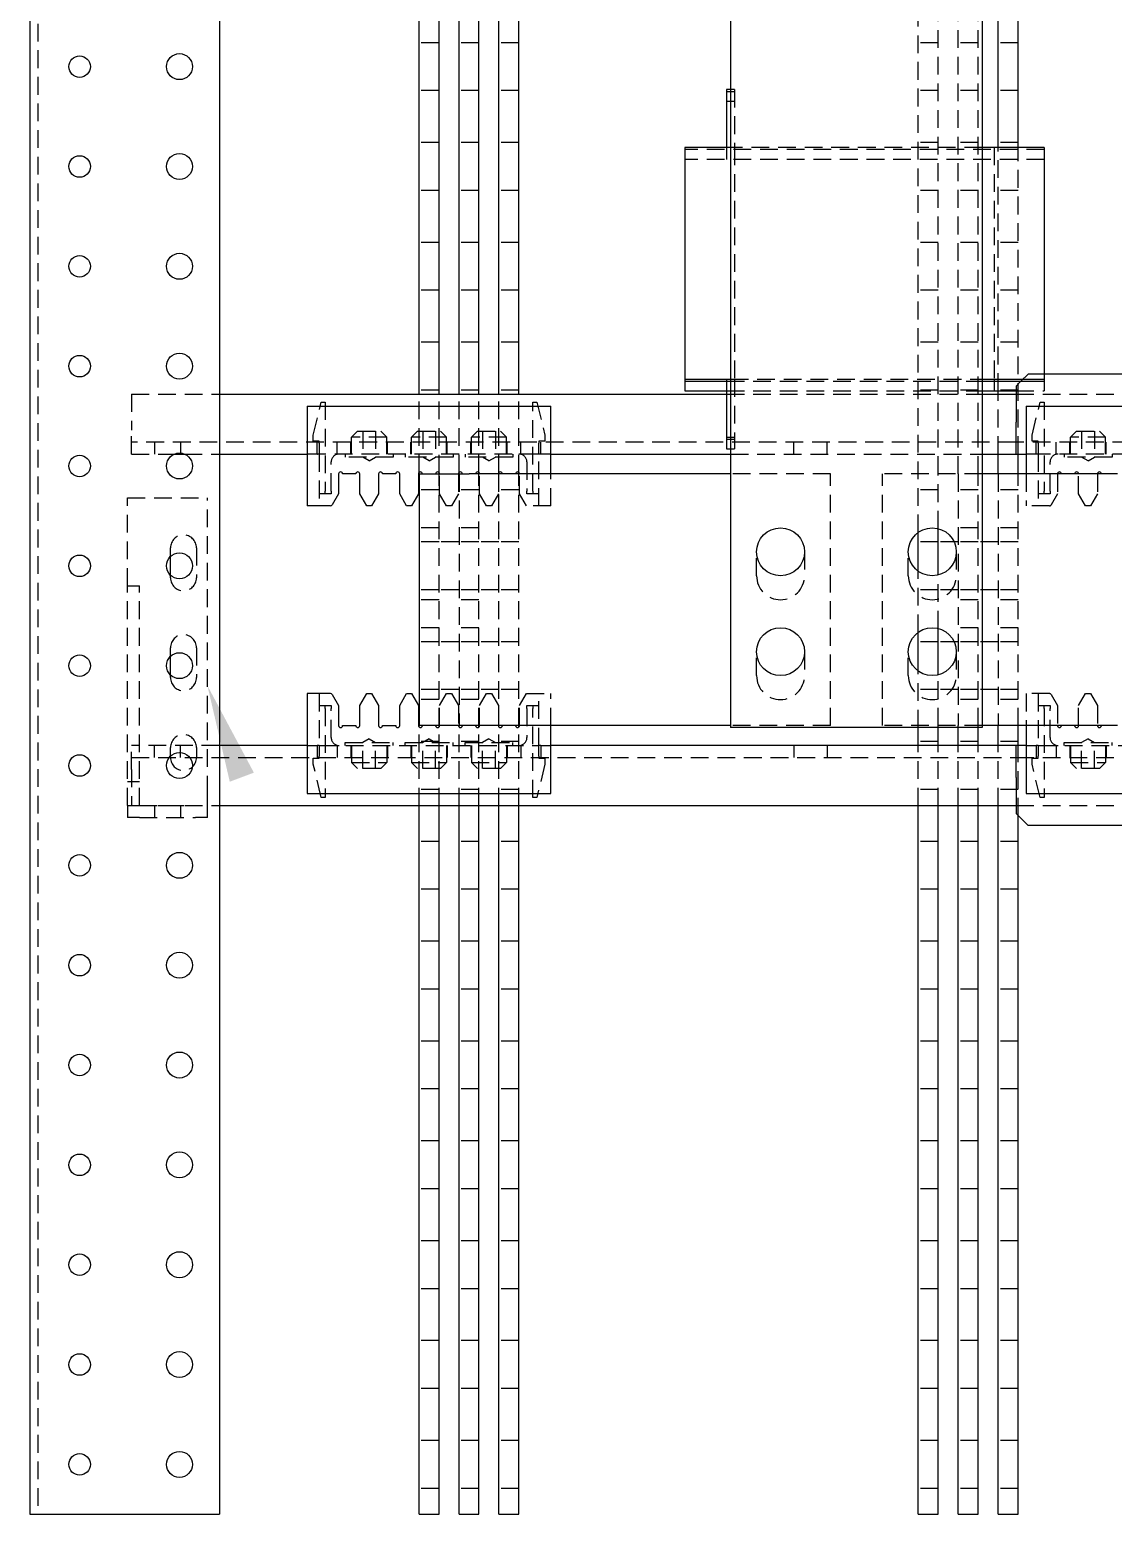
# Model space of a CAD drawing. Header units: millimetres. Extents: x -116965 to 323937, y 291661 to 566926.
# Drawn here: x -12152.3 to -11958.5, y 325881.8 to 326147.3 of the extents above; entities that cross this region are included whole.
import ezdxf

# ---------------------------------------------------------------- set-up
doc = ezdxf.new("R2010")
doc.units = ezdxf.units.MM
doc.linetypes.add('HIDDEN2', pattern=[4.7625, 3.175, -1.5875])
doc.layers.add('ALPHA', color=255, linetype='Continuous')
doc.layers.add('AM_5', color=3, linetype='Continuous', lineweight=25)
doc.layers.add('Pointille_Court', color=40, linetype='HIDDEN2', lineweight=25)

msp = doc.modelspace()

# ---------------------------------------------------------------- linework, layer by layer
at = {"layer": 'ALPHA'}
for p, q in [((-12152.301211, 326596.090376), (-12152.301211, 325881.804662)), ((-12118.372639, 326596.090376), (-12118.372639, 325881.804662)), ((-12082.658354, 326082.161805), (-12082.658354, 326151.090376)), ((-12079.086925, 326082.161805), (-12079.086925, 326151.090376)), ((-12075.515496, 326082.161805), (-12075.515496, 326151.090376)), ((-12071.944068, 326082.161805), (-12071.944068, 326151.090376)), ((-12068.372639, 326082.161805), (-12068.372639, 326151.090376)), ((-12064.801211, 326082.161805), (-12064.801211, 326151.090376)), ((-12026.944068, 326149.661805), (-12026.944068, 326022.518947)), ((-11981.944068, 326149.661805), (-11981.944068, 326022.518947)), ((-11979.086925, 326126.260885), (-11979.086925, 326149.661805)), ((-11975.515496, 326126.260885), (-11975.515496, 326149.661805)), ((-12026.944068, 326136.618028), (-12027.658354, 326136.618028)), ((-12027.658354, 326136.618028), (-12027.658354, 326126.260885)), ((-12026.944068, 326126.260885), (-12035.158354, 326126.260885)), ((-12035.158354, 326126.260885), (-12035.158354, 326084.832313)), ((-11970.872639, 326126.260885), (-11981.944068, 326126.260885)), ((-11970.872639, 326126.260885), (-11970.872639, 326084.832313)), ((-12035.158354, 326084.832313), (-12035.158354, 326084.456409)), ((-12035.158354, 326084.832313), (-12026.944068, 326084.832313)), ((-12035.158354, 326084.456409), (-12035.158354, 326082.717716)), ((-12035.158354, 326084.456409), (-12027.658354, 326084.456409)), ((-12027.658354, 326084.832313), (-12027.658354, 326074.47517)), ((-11981.944068, 326084.832313), (-11970.872639, 326084.832313)), ((-11981.944068, 326084.456409), (-11970.872639, 326084.456409)), ((-11975.872639, 326083.590376), (-11975.006607, 326084.456409)), ((-11975.872639, 326083.590376), (-11975.872639, 326077.161805)), ((-11953.207706, 326085.733233), (-11970.872639, 326085.733233)), ((-11970.872639, 326084.832313), (-11970.872639, 326084.456409)), ((-12118.372639, 326082.161805), (-12027.658354, 326082.161805)), ((-12035.158354, 326082.717716), (-12027.658354, 326082.717716)), ((-11981.944068, 326082.717716), (-11975.872639, 326082.717716)), ((-11981.944068, 326082.161805), (-11975.872639, 326082.161805)), ((-11979.086925, 326082.161805), (-11979.086925, 326082.717716)), ((-12102.658354, 326080.018947), (-12059.086925, 326080.018947)), ((-12102.658354, 326080.018947), (-12102.658354, 326062.161805)), ((-12059.086925, 326067.87609), (-12059.086925, 326080.018947)), ((-11974.086925, 326080.018947), (-11954.722935, 326080.018947)), ((-11974.086925, 326080.018947), (-11974.086925, 326067.87609)), ((-11975.872639, 326071.447519), (-11975.872639, 326077.161805)), ((-12027.658354, 326074.47517), (-12027.658354, 326074.099266)), ((-12027.658354, 326074.47517), (-12026.944068, 326074.47517)), ((-12027.658354, 326074.099266), (-12027.658354, 326072.360573)), ((-12027.658354, 326074.099266), (-12026.944068, 326074.099266)), ((-12126.408354, 326071.447519), (-12124.622639, 326071.447519)), ((-12118.372639, 326071.447519), (-12102.658354, 326071.447519)), ((-12059.086925, 326071.447519), (-12026.944068, 326071.447519)), ((-12027.658354, 326072.360573), (-12026.944068, 326072.360573)), ((-11981.944068, 326071.447519), (-11975.872639, 326071.447519)), ((-11979.086925, 326067.87609), (-11979.086925, 326071.447519)), ((-11975.872639, 326071.447519), (-11974.086925, 326071.447519)), ((-11975.515496, 326067.87609), (-11975.515496, 326071.447519)), ((-12097.051211, 326067.87609), (-12097.051211, 326064.304662)), ((-12093.979782, 326067.87609), (-12096.336925, 326067.87609)), ((-12093.265496, 326064.304662), (-12093.265496, 326067.87609)), ((-12089.908354, 326067.87609), (-12089.908354, 326064.304662)), ((-12086.836925, 326067.87609), (-12089.194068, 326067.87609)), ((-12086.122639, 326064.304662), (-12086.122639, 326067.87609)), ((-12082.765496, 326067.87609), (-12082.765496, 326064.304662)), ((-12082.658354, 326067.87609), (-12082.658354, 326068.131141)), ((-12082.658354, 326067.87609), (-12082.658354, 326022.87609)), ((-12082.658354, 326067.87609), (-12073.729782, 326067.87609)), ((-12079.086925, 326067.87609), (-12079.086925, 326068.131141)), ((-12075.515496, 326067.87609), (-12075.515496, 326068.131141)), ((-12026.944068, 326067.87609), (-12073.729782, 326067.87609)), ((-12071.944068, 326067.87609), (-12071.944068, 326068.131141)), ((-12068.372639, 326067.87609), (-12068.372639, 326068.131141)), ((-12064.801211, 326067.87609), (-12064.801211, 326068.131141)), ((-11957.734498, 326067.87609), (-11981.944068, 326067.87609)), ((-12098.494586, 326062.161805), (-12102.658354, 326062.161805)), ((-12097.051211, 326064.304662), (-12098.185292, 326062.340376)), ((-12092.028317, 326062.161805), (-12093.265496, 326064.304662)), ((-12091.145533, 326062.161805), (-12092.028317, 326062.161805)), ((-12089.908354, 326064.304662), (-12091.145533, 326062.161805)), ((-12084.88546, 326062.161805), (-12086.122639, 326064.304662)), ((-12084.002676, 326062.161805), (-12084.88546, 326062.161805)), ((-12082.765496, 326064.304662), (-12084.002676, 326062.161805)), ((-11993.372639, 326050.466521), (-11993.372639, 326057.428517)), ((-11989.801211, 326049.797894), (-11989.801211, 326058.097144)), ((-12127.122639, 326049.77237), (-12127.122639, 326053.122667)), ((-11993.372639, 326032.609378), (-11993.372639, 326039.571374)), ((-11989.801211, 326031.940751), (-11989.801211, 326040.240001)), ((-12127.122639, 326031.915227), (-12127.122639, 326035.265524)), ((-12102.658354, 326028.590376), (-12102.658354, 326010.733233)), ((-12098.494586, 326028.590376), (-12102.658354, 326028.590376)), ((-12098.185292, 326028.411805), (-12097.051211, 326026.447519)), ((-12093.265496, 326026.447519), (-12092.028317, 326028.590376)), ((-12092.028317, 326028.590376), (-12091.145533, 326028.590376)), ((-12091.145533, 326028.590376), (-12089.908354, 326026.447519)), ((-12086.122639, 326026.447519), (-12084.88546, 326028.590376)), ((-12084.88546, 326028.590376), (-12084.002676, 326028.590376)), ((-12084.002676, 326028.590376), (-12082.765496, 326026.447519)), ((-12097.051211, 326026.447519), (-12097.051211, 326022.87609)), ((-12093.265496, 326022.87609), (-12093.265496, 326026.447519)), ((-12089.908354, 326026.447519), (-12089.908354, 326022.87609)), ((-12086.122639, 326022.87609), (-12086.122639, 326026.447519)), ((-12082.765496, 326026.447519), (-12082.765496, 326022.87609)), ((-12096.336925, 326022.87609), (-12093.979782, 326022.87609)), ((-12089.194068, 326022.87609), (-12086.836925, 326022.87609)), ((-12082.658354, 326022.621039), (-12082.658354, 326022.87609)), ((-12073.729782, 326022.87609), (-12082.658354, 326022.87609)), ((-12079.086925, 326022.621039), (-12079.086925, 326022.87609)), ((-12075.515496, 326022.621039), (-12075.515496, 326022.87609)), ((-12026.944068, 326022.87609), (-12073.729782, 326022.87609)), ((-12071.944068, 326022.621039), (-12071.944068, 326022.87609)), ((-12068.372639, 326022.621039), (-12068.372639, 326022.87609)), ((-12064.801211, 326022.621039), (-12064.801211, 326022.87609)), ((-12059.086925, 326010.733233), (-12059.086925, 326022.87609)), ((-11981.944068, 326022.518947), (-12026.944068, 326022.518947)), ((-11993.372639, 326019.304662), (-11993.372639, 326022.518947)), ((-11989.801211, 326019.304662), (-11989.801211, 326022.518947)), ((-11986.229782, 326019.304662), (-11986.229782, 326022.518947)), ((-11982.658354, 326019.304662), (-11982.658354, 326022.518947)), ((-11957.734498, 326022.87609), (-11981.944068, 326022.87609)), ((-11979.086925, 326019.304662), (-11979.086925, 326022.87609)), ((-11975.515496, 326019.304662), (-11975.515496, 326022.87609)), ((-11974.086925, 326022.87609), (-11974.086925, 326010.733233)), ((-12102.658354, 326019.304662), (-12118.372639, 326019.304662)), ((-11975.872639, 326019.304662), (-12059.086925, 326019.304662)), ((-11974.086925, 326019.304662), (-11975.872639, 326019.304662)), ((-11975.872639, 326013.590376), (-11975.872639, 326019.304662)), ((-11975.872639, 326013.590376), (-11975.872639, 326007.161805)), ((-12102.658354, 326010.733233), (-12059.086925, 326010.733233)), ((-11974.086925, 326010.733233), (-11954.722935, 326010.733233)), ((-12118.372639, 326008.590376), (-11975.872639, 326008.590376)), ((-12082.658354, 325881.804662), (-12082.658354, 326008.590376)), ((-12079.086925, 325881.804662), (-12079.086925, 326008.590376)), ((-12075.515496, 325881.804662), (-12075.515496, 326008.590376)), ((-12071.944068, 325881.804662), (-12071.944068, 326008.590376)), ((-12068.372639, 325881.804662), (-12068.372639, 326008.590376)), ((-12064.801211, 325881.804662), (-12064.801211, 326008.590376)), ((-11993.372639, 325881.804662), (-11993.372639, 326008.590376)), ((-11989.801211, 325881.804662), (-11989.801211, 326008.590376)), ((-11986.229782, 325881.804662), (-11986.229782, 326008.590376)), ((-11982.658354, 325881.804662), (-11982.658354, 326008.590376)), ((-11979.086925, 325881.804662), (-11979.086925, 326008.590376)), ((-11973.729782, 326005.018947), (-11975.872639, 326007.161805)), ((-11975.515496, 325881.804662), (-11975.515496, 326006.804662)), ((-11953.207706, 326005.018947), (-11973.729782, 326005.018947)), ((-12152.301211, 325881.804662), (-12118.372639, 325881.804662)), ((-12082.658354, 325881.804662), (-12079.086925, 325881.804662)), ((-12075.515496, 325881.804662), (-12071.944068, 325881.804662)), ((-12068.372639, 325881.804662), (-12064.801211, 325881.804662)), ((-11993.372639, 325881.804662), (-11989.801211, 325881.804662)), ((-11986.229782, 325881.804662), (-11982.658354, 325881.804662)), ((-11979.086925, 325881.804662), (-11975.515496, 325881.804662))]:
    msp.add_line(p, q, dxfattribs=at)
for centre, radius in [((-12143.372639, 326140.733233), 1.928571), ((-12125.515496, 326140.733233), 2.321429), ((-12143.372639, 326122.87609), 1.928571), ((-12125.515496, 326122.87609), 2.321429), ((-12125.515496, 326105.018947), 2.321429), ((-12143.372639, 326105.018947), 1.928571), ((-12143.372639, 326087.161805), 1.928571), ((-12125.515496, 326087.161805), 2.321429), ((-12143.372639, 326069.304662), 1.928571), ((-12125.515496, 326069.304662), 2.321429), ((-12018.015496, 326053.947519), 4.285714), ((-11990.872639, 326053.947519), 4.285714), ((-12143.372639, 326051.447519), 1.928571), ((-12125.515496, 326051.447519), 2.321429), ((-12018.015496, 326036.090376), 4.285714), ((-11990.872639, 326036.090376), 4.285714), ((-12143.372639, 326033.590376), 1.928571), ((-12125.515496, 326033.590376), 2.321429), ((-12143.372639, 326015.733233), 1.928571), ((-12125.515496, 326015.733233), 2.321429), ((-12143.372639, 325997.87609), 1.928571), ((-12125.515496, 325997.87609), 2.321429), ((-12125.515496, 325980.018947), 2.321429), ((-12143.372639, 325980.018947), 1.928571), ((-12143.372639, 325962.161805), 1.928571), ((-12125.515496, 325962.161805), 2.321429), ((-12143.372639, 325944.304662), 1.928571), ((-12125.515496, 325944.304662), 2.321429), ((-12143.372639, 325926.447519), 1.928571), ((-12125.515496, 325926.447519), 2.321429), ((-12125.515496, 325908.590376), 2.321429), ((-12143.372639, 325908.590376), 1.928571), ((-12143.372639, 325890.733233), 1.928571), ((-12125.515496, 325890.733233), 2.321429)]:
    msp.add_circle(centre, radius, dxfattribs=at)
for centre, start, end in [((-12096.694068, 326067.87609), 0, 180), ((-12093.622639, 326067.87609), 0, 180), ((-12089.551211, 326067.87609), 0, 180), ((-12086.479782, 326067.87609), 0, 180), ((-12082.408354, 326067.87609), 0, 180), ((-12079.336925, 326067.87609), 0, 180), ((-12075.265496, 326067.87609), 0, 180), ((-12072.194068, 326067.87609), 0, 180), ((-12068.122639, 326067.87609), 0, 180), ((-12065.051211, 326067.87609), 0, 180), ((-11968.122639, 326067.87609), 0, 180), ((-11965.051211, 326067.87609), 0, 180), ((-11960.979782, 326067.87609), 0, 180), ((-12098.494586, 326062.518947), 270, 330), ((-12098.494586, 326028.233233), 30, 90), ((-12096.694068, 326022.87609), 180, 0), ((-12093.622639, 326022.87609), 180, 0), ((-12089.551211, 326022.87609), 180, 0), ((-12086.479782, 326022.87609), 180, 0), ((-12082.408354, 326022.87609), 180, 0), ((-12079.336925, 326022.87609), 180, 0), ((-12075.265496, 326022.87609), 180, 0), ((-12072.194068, 326022.87609), 180, 0), ((-12068.122639, 326022.87609), 180, 0), ((-12065.051211, 326022.87609), 180, 0), ((-11968.122639, 326022.87609), 180, 0), ((-11965.051211, 326022.87609), 180, 0), ((-11960.979782, 326022.87609), 180, 0)]:
    msp.add_arc(centre, 0.357143, start, end, dxfattribs=at)
at = {"layer": 'AM_5'}
msp.add_trace([(-12112.204193, 326014.456111), (-12116.517666, 326012.835582), (-12120.515496, 326030.027889)], dxfattribs=at)
at = {"layer": 'Pointille_Court'}
for p, q in [((-12150.872639, 326596.090376), (-12150.872639, 325881.804662)), ((-11986.229782, 326067.87609), (-11986.229782, 326301.268947)), ((-11982.658354, 326067.87609), (-11982.658354, 326301.268947)), ((-11993.372639, 326057.428517), (-11993.372639, 326233.680807)), ((-11989.801211, 326067.87609), (-11989.801211, 326233.012179)), ((-12079.086925, 326145.018947), (-12082.658354, 326145.018947)), ((-12071.944068, 326145.018947), (-12075.515496, 326145.018947)), ((-12064.801211, 326145.018947), (-12068.372639, 326145.018947)), ((-11989.801211, 326145.018947), (-11993.372639, 326145.018947)), ((-11982.658354, 326145.018947), (-11986.229782, 326145.018947)), ((-11975.515496, 326145.018947), (-11979.086925, 326145.018947)), ((-12079.086925, 326136.447519), (-12082.658354, 326136.447519)), ((-12071.944068, 326136.447519), (-12075.515496, 326136.447519)), ((-12064.801211, 326136.447519), (-12068.372639, 326136.447519)), ((-12026.229782, 326136.618028), (-12026.944068, 326136.618028)), ((-12026.229782, 326136.618028), (-12026.229782, 326126.260885)), ((-11989.801211, 326136.447519), (-11993.372639, 326136.447519)), ((-11982.658354, 326136.447519), (-11986.229782, 326136.447519)), ((-11975.515496, 326136.447519), (-11979.086925, 326136.447519)), ((-12026.229782, 326136.242123), (-12027.658354, 326136.242123)), ((-12026.229782, 326134.503431), (-12027.658354, 326134.503431)), ((-12079.086925, 326127.161805), (-12082.658354, 326127.161805)), ((-12071.944068, 326127.161805), (-12075.515496, 326127.161805)), ((-12064.801211, 326127.161805), (-12068.372639, 326127.161805)), ((-11970.872639, 326125.88498), (-12035.158354, 326125.88498)), ((-12027.658354, 326126.260885), (-12027.658354, 326125.88498)), ((-12027.658354, 326125.88498), (-12027.658354, 326124.146288)), ((-11981.944068, 326126.260885), (-12026.944068, 326126.260885)), ((-12026.229782, 326126.260885), (-12026.229782, 326084.832313)), ((-11989.801211, 326127.161805), (-11993.372639, 326127.161805)), ((-11982.658354, 326127.161805), (-11986.229782, 326127.161805)), ((-11979.801211, 326126.260885), (-11979.801211, 326084.832313)), ((-11975.515496, 326127.161805), (-11979.086925, 326127.161805)), ((-11979.086925, 326082.717716), (-11979.086925, 326126.260885)), ((-11975.515496, 326071.447519), (-11975.515496, 326126.260885)), ((-11970.872639, 326124.146288), (-12035.158354, 326124.146288)), ((-12079.086925, 326118.590376), (-12082.658354, 326118.590376)), ((-12071.944068, 326118.590376), (-12075.515496, 326118.590376)), ((-12064.801211, 326118.590376), (-12068.372639, 326118.590376)), ((-11989.801211, 326118.590376), (-11993.372639, 326118.590376)), ((-11982.658354, 326118.590376), (-11986.229782, 326118.590376)), ((-11975.515496, 326118.590376), (-11979.086925, 326118.590376)), ((-12079.086925, 326109.304662), (-12082.658354, 326109.304662)), ((-12071.944068, 326109.304662), (-12075.515496, 326109.304662)), ((-12064.801211, 326109.304662), (-12068.372639, 326109.304662)), ((-11989.801211, 326109.304662), (-11993.372639, 326109.304662)), ((-11982.658354, 326109.304662), (-11986.229782, 326109.304662)), ((-11975.515496, 326109.304662), (-11979.086925, 326109.304662)), ((-12079.086925, 326100.733233), (-12082.658354, 326100.733233)), ((-12071.944068, 326100.733233), (-12075.515496, 326100.733233)), ((-12064.801211, 326100.733233), (-12068.372639, 326100.733233)), ((-11989.801211, 326100.733233), (-11993.372639, 326100.733233)), ((-11982.658354, 326100.733233), (-11986.229782, 326100.733233)), ((-11975.515496, 326100.733233), (-11979.086925, 326100.733233)), ((-12079.086925, 326091.447519), (-12082.658354, 326091.447519)), ((-12071.944068, 326091.447519), (-12075.515496, 326091.447519)), ((-12064.801211, 326091.447519), (-12068.372639, 326091.447519)), ((-11989.801211, 326091.447519), (-11993.372639, 326091.447519)), ((-11982.658354, 326091.447519), (-11986.229782, 326091.447519)), ((-11975.515496, 326091.447519), (-11979.086925, 326091.447519)), ((-12027.658354, 326084.456409), (-11981.944068, 326084.456409)), ((-12026.944068, 326084.832313), (-11981.944068, 326084.832313)), ((-12026.229782, 326084.832313), (-12026.229782, 326074.47517)), ((-11979.801211, 326084.832313), (-11979.801211, 326084.456409)), ((-11979.801211, 326084.456409), (-11979.801211, 326082.717716)), ((-11975.006607, 326084.456409), (-11973.729782, 326085.733233)), ((-11970.872639, 326085.733233), (-11973.729782, 326085.733233)), ((-11970.872639, 326084.456409), (-11970.872639, 326082.717716)), ((-12134.086925, 326082.161805), (-12118.372639, 326082.161805)), ((-12134.086925, 326082.161805), (-12134.086925, 326075.733233)), ((-12101.586925, 326074.804662), (-12100.158354, 326080.733233)), ((-12100.158354, 326080.733233), (-12099.444068, 326080.733233)), ((-12099.444068, 326080.733233), (-12099.444068, 326064.817106)), ((-12079.086925, 326082.87609), (-12082.658354, 326082.87609)), ((-12082.658354, 326068.131141), (-12082.658354, 326082.161805)), ((-12079.086925, 326068.131141), (-12079.086925, 326082.161805)), ((-12071.944068, 326082.87609), (-12075.515496, 326082.87609)), ((-12075.515496, 326068.131141), (-12075.515496, 326082.161805)), ((-12071.944068, 326068.131141), (-12071.944068, 326082.161805)), ((-12064.801211, 326082.87609), (-12068.372639, 326082.87609)), ((-12068.372639, 326068.131141), (-12068.372639, 326082.161805)), ((-12064.801211, 326068.131141), (-12064.801211, 326082.161805)), ((-12062.301211, 326080.733233), (-12061.586925, 326080.733233)), ((-12062.301211, 326064.82155), (-12062.301211, 326080.733233)), ((-12061.586925, 326080.733233), (-12060.158354, 326074.804662)), ((-12027.658354, 326082.717716), (-11981.944068, 326082.717716)), ((-12027.658354, 326082.161805), (-11981.944068, 326082.161805)), ((-11989.801211, 326082.87609), (-11993.372639, 326082.87609)), ((-11982.658354, 326082.87609), (-11986.229782, 326082.87609)), ((-11975.515496, 326082.87609), (-11979.086925, 326082.87609)), ((-11979.086925, 326071.447519), (-11979.086925, 326082.161805)), ((-11975.872639, 326082.717716), (-11970.872639, 326082.717716)), ((-11975.872639, 326082.161805), (-11808.015496, 326082.161805)), ((-11973.015496, 326074.804662), (-11971.586925, 326080.733233)), ((-11971.586925, 326080.733233), (-11970.872639, 326080.733233)), ((-11970.872639, 326080.733233), (-11970.872639, 326064.817106)), ((-12134.086925, 326071.447519), (-12134.086925, 326075.733233)), ((-12093.658354, 326075.554662), (-12094.729782, 326074.483233)), ((-12093.658354, 326075.554662), (-12089.515496, 326075.554662)), ((-12092.729782, 326075.554662), (-12092.729782, 326071.447519)), ((-12090.444068, 326075.554662), (-12090.444068, 326071.447519)), ((-12089.515496, 326075.554662), (-12088.444068, 326074.483233)), ((-12082.944068, 326075.554662), (-12084.015496, 326074.483233)), ((-12082.944068, 326075.554662), (-12078.801211, 326075.554662)), ((-12082.015496, 326075.554662), (-12082.015496, 326071.447519)), ((-12079.729782, 326075.554662), (-12079.729782, 326071.447519)), ((-12078.801211, 326075.554662), (-12077.729782, 326074.483233)), ((-12072.229782, 326075.554662), (-12073.301211, 326074.483233)), ((-12072.229782, 326075.554662), (-12068.086925, 326075.554662)), ((-12071.301211, 326075.554662), (-12071.301211, 326071.447519)), ((-12069.015496, 326075.554662), (-12069.015496, 326071.447519)), ((-12068.086925, 326075.554662), (-12067.015496, 326074.483233)), ((-11965.086925, 326075.554662), (-11966.158354, 326074.483233)), ((-11965.086925, 326075.554662), (-11960.944068, 326075.554662)), ((-11964.158354, 326075.554662), (-11964.158354, 326071.447519)), ((-11961.872639, 326075.554662), (-11961.872639, 326071.447519)), ((-11960.944068, 326075.554662), (-11959.872639, 326074.483233)), ((-11975.872639, 326073.590376), (-12134.086925, 326073.590376)), ((-12129.979782, 326073.590376), (-12129.979782, 326071.447519)), ((-12125.336925, 326073.590376), (-12125.336925, 326071.447519)), ((-12101.586925, 326073.733233), (-12101.586925, 326074.804662)), ((-12100.515496, 326073.733233), (-12101.586925, 326073.733233)), ((-12100.872639, 326071.447519), (-12100.872639, 326073.590376)), ((-12100.515496, 326073.366386), (-12100.515496, 326073.733233)), ((-12100.515496, 326073.366386), (-12100.515496, 326071.447519)), ((-12097.301211, 326071.447519), (-12097.301211, 326073.590376)), ((-12094.836925, 326071.447519), (-12094.836925, 326073.590376)), ((-12094.729782, 326071.447519), (-12094.729782, 326074.483233)), ((-12088.444068, 326074.483233), (-12094.729782, 326074.483233)), ((-12088.444068, 326071.447519), (-12088.444068, 326074.483233)), ((-12088.336925, 326071.447519), (-12088.336925, 326073.590376)), ((-12084.122639, 326071.447519), (-12084.122639, 326073.590376)), ((-12084.015496, 326071.447519), (-12084.015496, 326074.483233)), ((-12077.729782, 326074.483233), (-12084.015496, 326074.483233)), ((-12077.729782, 326071.447519), (-12077.729782, 326074.483233)), ((-12077.622639, 326071.447519), (-12077.622639, 326073.590376)), ((-12073.408354, 326071.447519), (-12073.408354, 326073.590376)), ((-12073.301211, 326071.447519), (-12073.301211, 326074.483233)), ((-12067.015496, 326074.483233), (-12073.301211, 326074.483233)), ((-12067.015496, 326071.447519), (-12067.015496, 326074.483233)), ((-12066.908354, 326071.447519), (-12066.908354, 326073.590376)), ((-12064.444068, 326071.447519), (-12064.444068, 326073.590376)), ((-12060.158354, 326073.733233), (-12061.229782, 326073.733233)), ((-12061.229782, 326073.733233), (-12061.229782, 326073.366386)), ((-12061.229782, 326071.447519), (-12061.229782, 326073.366386)), ((-12060.872639, 326071.447519), (-12060.872639, 326073.590376)), ((-12060.158354, 326074.804662), (-12060.158354, 326073.733233)), ((-12026.944068, 326074.47517), (-12026.229782, 326074.47517)), ((-12026.944068, 326074.099266), (-12026.229782, 326074.099266)), ((-12026.229782, 326074.47517), (-12026.229782, 326074.099266)), ((-12026.229782, 326074.099266), (-12026.229782, 326072.360573)), ((-12015.622639, 326071.447519), (-12015.622639, 326073.590376)), ((-12009.694068, 326071.447519), (-12009.694068, 326073.590376)), ((-11950.682325, 326073.590376), (-11975.872639, 326073.590376)), ((-11973.015496, 326073.733233), (-11973.015496, 326074.804662)), ((-11971.944068, 326073.733233), (-11973.015496, 326073.733233)), ((-11972.301211, 326071.447519), (-11972.301211, 326073.590376)), ((-11971.944068, 326073.366386), (-11971.944068, 326073.733233)), ((-11971.944068, 326073.366386), (-11971.944068, 326071.447519)), ((-11968.729782, 326071.447519), (-11968.729782, 326073.590376)), ((-11966.265496, 326071.447519), (-11966.265496, 326073.590376)), ((-11966.229782, 326071.447519), (-11966.229782, 326073.590376)), ((-11966.158354, 326071.447519), (-11966.158354, 326074.483233)), ((-11959.872639, 326074.483233), (-11966.158354, 326074.483233)), ((-11959.872639, 326071.447519), (-11959.872639, 326074.483233)), ((-11959.801211, 326071.447519), (-11959.801211, 326073.590376)), ((-11959.765496, 326071.447519), (-11959.765496, 326073.590376)), ((-12134.086925, 326071.447519), (-12126.408354, 326071.447519)), ((-12124.622639, 326071.447519), (-12118.372639, 326071.447519)), ((-12100.872639, 326071.447519), (-12102.658354, 326071.447519)), ((-12100.872639, 326071.447519), (-12100.847393, 326071.447519)), ((-12100.515496, 326071.447519), (-12100.847393, 326071.447519)), ((-12100.515496, 326071.447519), (-12100.515496, 326062.161805)), ((-12061.229782, 326071.447519), (-12100.515496, 326071.447519)), ((-12098.372639, 326064.82168), (-12098.372639, 326070.018947)), ((-12095.872639, 326071.447519), (-12095.872639, 326070.911805)), ((-12087.301211, 326070.911805), (-12095.872639, 326070.911805)), ((-12091.586925, 326070.225107), (-12092.729782, 326070.911805)), ((-12091.586925, 326070.225107), (-12090.444068, 326070.911805)), ((-12087.301211, 326071.447519), (-12087.301211, 326070.911805)), ((-12085.158354, 326071.447519), (-12085.158354, 326070.911805)), ((-12076.586925, 326070.911805), (-12085.158354, 326070.911805)), ((-12080.872639, 326070.225107), (-12082.015496, 326070.911805)), ((-12080.872639, 326070.225107), (-12079.729782, 326070.911805)), ((-12076.586925, 326071.447519), (-12076.586925, 326070.911805)), ((-12074.444068, 326071.447519), (-12074.444068, 326070.911805)), ((-12065.872639, 326070.911805), (-12074.444068, 326070.911805)), ((-12070.158354, 326070.225107), (-12071.301211, 326070.911805)), ((-12070.158354, 326070.225107), (-12069.015496, 326070.911805)), ((-12065.872639, 326071.447519), (-12065.872639, 326070.911805)), ((-12063.372639, 326070.018947), (-12063.372639, 326064.82168)), ((-12061.229782, 326062.161805), (-12061.229782, 326071.447519)), ((-12060.897886, 326071.447519), (-12061.229782, 326071.447519)), ((-12060.897886, 326071.447519), (-12060.872639, 326071.447519)), ((-12059.086925, 326071.447519), (-12060.872639, 326071.447519)), ((-12026.944068, 326072.360573), (-12026.229782, 326072.360573)), ((-12026.944068, 326071.447519), (-11981.944068, 326071.447519)), ((-11972.301211, 326071.447519), (-11974.086925, 326071.447519)), ((-11972.301211, 326071.447519), (-11972.275964, 326071.447519)), ((-11971.944068, 326071.447519), (-11972.275964, 326071.447519)), ((-11971.944068, 326071.447519), (-11971.944068, 326062.161805)), ((-11950.682325, 326071.447519), (-11971.944068, 326071.447519)), ((-11969.801211, 326064.82168), (-11969.801211, 326070.018947)), ((-11967.301211, 326071.447519), (-11967.301211, 326070.911805)), ((-11958.729782, 326070.911805), (-11967.301211, 326070.911805)), ((-11963.015496, 326070.225107), (-11964.158354, 326070.911805)), ((-11963.015496, 326070.225107), (-11961.872639, 326070.911805)), ((-11958.729782, 326071.447519), (-11958.729782, 326070.911805)), ((-12079.086925, 326022.87609), (-12079.086925, 326067.87609)), ((-12078.979782, 326064.304662), (-12078.979782, 326067.87609)), ((-12075.622639, 326067.87609), (-12075.622639, 326064.304662)), ((-12075.515496, 326067.87609), (-12075.515496, 326022.87609)), ((-12071.944068, 326022.87609), (-12071.944068, 326067.87609)), ((-12071.836925, 326064.304662), (-12071.836925, 326067.87609)), ((-12068.479782, 326067.87609), (-12068.479782, 326064.304662)), ((-12068.372639, 326022.87609), (-12068.372639, 326067.87609)), ((-12064.801211, 326022.87609), (-12064.801211, 326067.87609)), ((-12064.694068, 326064.304662), (-12064.694068, 326067.87609)), ((-12059.086925, 326062.161805), (-12059.086925, 326067.87609)), ((-12009.086925, 326067.87609), (-12026.944068, 326067.87609)), ((-12009.086925, 326022.87609), (-12009.086925, 326067.87609)), ((-11999.801211, 326022.87609), (-11999.801211, 326067.87609)), ((-11981.944068, 326067.87609), (-11999.801211, 326067.87609)), ((-11989.801211, 326058.097144), (-11989.801211, 326067.87609)), ((-11986.229782, 326067.87609), (-11986.229782, 326022.87609)), ((-11982.658354, 326022.87609), (-11982.658354, 326067.87609)), ((-11979.086925, 326067.87609), (-11979.086925, 326022.87609)), ((-11975.515496, 326022.87609), (-11975.515496, 326067.87609)), ((-11974.086925, 326067.87609), (-11974.086925, 326062.161805)), ((-11968.479782, 326067.87609), (-11968.479782, 326064.304662)), ((-11964.694068, 326064.304662), (-11964.694068, 326067.87609)), ((-11961.336925, 326067.87609), (-11961.336925, 326064.304662)), ((-12099.444068, 326064.304662), (-12099.444068, 326064.817106)), ((-12098.372639, 326064.82168), (-12098.372639, 326064.304662)), ((-12079.086925, 326065.018947), (-12082.658354, 326065.018947)), ((-12071.944068, 326065.018947), (-12075.515496, 326065.018947)), ((-12064.801211, 326065.018947), (-12068.372639, 326065.018947)), ((-12063.372639, 326064.304662), (-12063.372639, 326064.82168)), ((-12062.301211, 326064.82155), (-12062.301211, 326064.304662)), ((-11989.801211, 326065.018947), (-11993.372639, 326065.018947)), ((-11982.658354, 326065.018947), (-11986.229782, 326065.018947)), ((-11975.515496, 326065.018947), (-11979.086925, 326065.018947)), ((-11970.872639, 326064.304662), (-11970.872639, 326064.817106)), ((-11969.801211, 326064.82168), (-11969.801211, 326064.304662)), ((-12134.801211, 326063.590376), (-12120.515496, 326063.590376)), ((-12134.801211, 326047.87609), (-12134.801211, 326063.590376)), ((-12120.515496, 326010.733233), (-12120.515496, 326063.590376)), ((-12098.372639, 326064.304662), (-12100.515496, 326064.304662)), ((-12077.742603, 326062.161805), (-12078.979782, 326064.304662)), ((-12076.859818, 326062.161805), (-12077.742603, 326062.161805)), ((-12075.622639, 326064.304662), (-12076.859818, 326062.161805)), ((-12070.599746, 326062.161805), (-12071.836925, 326064.304662)), ((-12069.716961, 326062.161805), (-12070.599746, 326062.161805)), ((-12068.479782, 326064.304662), (-12069.716961, 326062.161805)), ((-12063.456889, 326062.161805), (-12064.694068, 326064.304662)), ((-12059.086925, 326062.161805), (-12063.456889, 326062.161805)), ((-12061.229782, 326064.304662), (-12063.372639, 326064.304662)), ((-11969.923158, 326062.161805), (-11974.086925, 326062.161805)), ((-11969.801211, 326064.304662), (-11971.944068, 326064.304662)), ((-11968.479782, 326064.304662), (-11969.613863, 326062.340376)), ((-11963.456889, 326062.161805), (-11964.694068, 326064.304662)), ((-11962.574104, 326062.161805), (-11963.456889, 326062.161805)), ((-11961.336925, 326064.304662), (-11962.574104, 326062.161805)), ((-12079.086925, 326058.233233), (-12082.658354, 326058.233233)), ((-12071.944068, 326058.233233), (-12075.515496, 326058.233233)), ((-11982.658354, 326058.233233), (-11986.229782, 326058.233233)), ((-11975.515496, 326058.233233), (-11979.086925, 326058.233233)), ((-12127.122639, 326053.122667), (-12127.122639, 326054.661805)), ((-12122.479782, 326054.661805), (-12122.479782, 326049.304662)), ((-12079.086925, 326055.733233), (-12082.658354, 326055.733233)), ((-12075.515496, 326055.733233), (-12079.086925, 326055.733233)), ((-12071.944068, 326055.733233), (-12075.515496, 326055.733233)), ((-12068.372639, 326055.733233), (-12071.944068, 326055.733233)), ((-12064.801211, 326055.733233), (-12068.372639, 326055.733233)), ((-11989.801211, 326055.733233), (-11993.372639, 326055.733233)), ((-11986.229782, 326055.733233), (-11989.801211, 326055.733233)), ((-11982.658354, 326055.733233), (-11986.229782, 326055.733233)), ((-11979.086925, 326055.733233), (-11982.658354, 326055.733233)), ((-11975.515496, 326055.733233), (-11979.086925, 326055.733233)), ((-12022.301211, 326049.661805), (-12022.301211, 326053.947519)), ((-12013.729782, 326053.947519), (-12013.729782, 326049.661805)), ((-11995.158354, 326049.661805), (-11995.158354, 326053.947519)), ((-11986.586925, 326053.947519), (-11986.586925, 326049.661805)), ((-12127.122639, 326049.304662), (-12127.122639, 326049.77237)), ((-11993.372639, 326039.571374), (-11993.372639, 326050.466521)), ((-11989.801211, 326040.240001), (-11989.801211, 326049.797894)), ((-12134.801211, 326008.590376), (-12134.801211, 326047.87609)), ((-12134.801211, 326047.87609), (-12132.658354, 326047.87609)), ((-12132.658354, 326008.590376), (-12132.658354, 326047.87609)), ((-12079.086925, 326047.161805), (-12082.658354, 326047.161805)), ((-12075.515496, 326047.161805), (-12079.086925, 326047.161805)), ((-12071.944068, 326047.161805), (-12075.515496, 326047.161805)), ((-12068.372639, 326047.161805), (-12071.944068, 326047.161805)), ((-12064.801211, 326047.161805), (-12068.372639, 326047.161805)), ((-11989.801211, 326047.161805), (-11993.372639, 326047.161805)), ((-11986.229782, 326047.161805), (-11989.801211, 326047.161805)), ((-11982.658354, 326047.161805), (-11986.229782, 326047.161805)), ((-11979.086925, 326047.161805), (-11982.658354, 326047.161805)), ((-11975.515496, 326047.161805), (-11979.086925, 326047.161805)), ((-12079.086925, 326045.37609), (-12082.658354, 326045.37609)), ((-12071.944068, 326045.37609), (-12075.515496, 326045.37609)), ((-11982.658354, 326045.37609), (-11986.229782, 326045.37609)), ((-11975.515496, 326045.37609), (-11979.086925, 326045.37609)), ((-12079.086925, 326040.37609), (-12082.658354, 326040.37609)), ((-12071.944068, 326040.37609), (-12075.515496, 326040.37609)), ((-11982.658354, 326040.37609), (-11986.229782, 326040.37609)), ((-11975.515496, 326040.37609), (-11979.086925, 326040.37609)), ((-12127.122639, 326035.265524), (-12127.122639, 326036.804662)), ((-12122.479782, 326036.804662), (-12122.479782, 326031.447519)), ((-12079.086925, 326037.87609), (-12082.658354, 326037.87609)), ((-12075.515496, 326037.87609), (-12079.086925, 326037.87609)), ((-12071.944068, 326037.87609), (-12075.515496, 326037.87609)), ((-12068.372639, 326037.87609), (-12071.944068, 326037.87609)), ((-12064.801211, 326037.87609), (-12068.372639, 326037.87609)), ((-12022.301211, 326031.804662), (-12022.301211, 326036.090376)), ((-12013.729782, 326036.090376), (-12013.729782, 326031.804662)), ((-11995.158354, 326031.804662), (-11995.158354, 326036.090376)), ((-11989.801211, 326037.87609), (-11993.372639, 326037.87609)), ((-11986.229782, 326037.87609), (-11989.801211, 326037.87609)), ((-11986.586925, 326036.090376), (-11986.586925, 326031.804662)), ((-11982.658354, 326037.87609), (-11986.229782, 326037.87609)), ((-11979.086925, 326037.87609), (-11982.658354, 326037.87609)), ((-11975.515496, 326037.87609), (-11979.086925, 326037.87609)), ((-12127.122639, 326031.447519), (-12127.122639, 326031.915227)), ((-11993.372639, 326022.518947), (-11993.372639, 326032.609378)), ((-11989.801211, 326022.87609), (-11989.801211, 326031.940751)), ((-12100.515496, 326028.590376), (-12100.515496, 326019.304662)), ((-12079.086925, 326029.304662), (-12082.658354, 326029.304662)), ((-12079.086925, 326027.518947), (-12082.658354, 326027.518947)), ((-12075.515496, 326029.304662), (-12079.086925, 326029.304662)), ((-12078.979782, 326026.447519), (-12077.742603, 326028.590376)), ((-12077.742603, 326028.590376), (-12076.859818, 326028.590376)), ((-12076.859818, 326028.590376), (-12075.622639, 326026.447519)), ((-12071.944068, 326029.304662), (-12075.515496, 326029.304662)), ((-12071.944068, 326027.518947), (-12075.515496, 326027.518947)), ((-12068.372639, 326029.304662), (-12071.944068, 326029.304662)), ((-12071.836925, 326026.447519), (-12070.599746, 326028.590376)), ((-12070.599746, 326028.590376), (-12069.716961, 326028.590376)), ((-12069.716961, 326028.590376), (-12068.479782, 326026.447519)), ((-12064.801211, 326029.304662), (-12068.372639, 326029.304662)), ((-12064.694068, 326026.447519), (-12063.456889, 326028.590376)), ((-12063.456889, 326028.590376), (-12059.086925, 326028.590376)), ((-12061.229782, 326019.304662), (-12061.229782, 326028.590376)), ((-12059.086925, 326022.87609), (-12059.086925, 326028.590376)), ((-11989.801211, 326029.304662), (-11993.372639, 326029.304662)), ((-11986.229782, 326029.304662), (-11989.801211, 326029.304662)), ((-11982.658354, 326029.304662), (-11986.229782, 326029.304662)), ((-11982.658354, 326027.518947), (-11986.229782, 326027.518947)), ((-11979.086925, 326029.304662), (-11982.658354, 326029.304662)), ((-11975.515496, 326029.304662), (-11979.086925, 326029.304662)), ((-11975.515496, 326027.518947), (-11979.086925, 326027.518947)), ((-11974.086925, 326028.590376), (-11974.086925, 326022.87609)), ((-11969.923158, 326028.590376), (-11974.086925, 326028.590376)), ((-11971.944068, 326028.590376), (-11971.944068, 326019.304662)), ((-11969.613863, 326028.411805), (-11968.479782, 326026.447519)), ((-11964.694068, 326026.447519), (-11963.456889, 326028.590376)), ((-11963.456889, 326028.590376), (-11962.574104, 326028.590376)), ((-11962.574104, 326028.590376), (-11961.336925, 326026.447519)), ((-12100.515496, 326026.447519), (-12098.372639, 326026.447519)), ((-12099.444068, 326025.935074), (-12099.444068, 326026.447519)), ((-12099.444068, 326025.935074), (-12099.444068, 326010.018947)), ((-12098.372639, 326026.447519), (-12098.372639, 326025.930501)), ((-12098.372639, 326020.733233), (-12098.372639, 326025.930501)), ((-12078.979782, 326022.87609), (-12078.979782, 326026.447519)), ((-12075.622639, 326026.447519), (-12075.622639, 326022.87609)), ((-12071.836925, 326022.87609), (-12071.836925, 326026.447519)), ((-12068.479782, 326026.447519), (-12068.479782, 326022.87609)), ((-12064.694068, 326022.87609), (-12064.694068, 326026.447519)), ((-12063.372639, 326026.447519), (-12061.229782, 326026.447519)), ((-12063.372639, 326025.930501), (-12063.372639, 326026.447519)), ((-12063.372639, 326025.930501), (-12063.372639, 326020.733233)), ((-12062.301211, 326026.447519), (-12062.301211, 326025.941868)), ((-12062.301211, 326010.018947), (-12062.301211, 326025.941868)), ((-11971.944068, 326026.447519), (-11969.801211, 326026.447519)), ((-11970.872639, 326025.935074), (-11970.872639, 326026.447519)), ((-11970.872639, 326025.935074), (-11970.872639, 326010.018947)), ((-11969.801211, 326026.447519), (-11969.801211, 326025.930501)), ((-11969.801211, 326020.733233), (-11969.801211, 326025.930501)), ((-11968.479782, 326026.447519), (-11968.479782, 326022.87609)), ((-11964.694068, 326022.87609), (-11964.694068, 326026.447519)), ((-11961.336925, 326026.447519), (-11961.336925, 326022.87609)), ((-12082.658354, 326008.590376), (-12082.658354, 326022.621039)), ((-12079.086925, 326008.590376), (-12079.086925, 326022.621039)), ((-12075.515496, 326008.590376), (-12075.515496, 326022.621039)), ((-12071.944068, 326008.590376), (-12071.944068, 326022.621039)), ((-12068.372639, 326008.590376), (-12068.372639, 326022.621039)), ((-12064.801211, 326008.590376), (-12064.801211, 326022.621039)), ((-12009.086925, 326022.87609), (-12026.944068, 326022.87609)), ((-11981.944068, 326022.87609), (-11999.801211, 326022.87609)), ((-11989.801211, 326022.518947), (-11989.801211, 326022.87609)), ((-11986.229782, 326022.518947), (-11986.229782, 326022.87609)), ((-11982.658354, 326022.518947), (-11982.658354, 326022.87609)), ((-12095.872639, 326019.304662), (-12095.872639, 326019.840376)), ((-12095.872639, 326019.840376), (-12087.301211, 326019.840376)), ((-12091.586925, 326020.527074), (-12092.729782, 326019.840376)), ((-12091.586925, 326020.527074), (-12090.444068, 326019.840376)), ((-12087.301211, 326019.304662), (-12087.301211, 326019.840376)), ((-12085.158354, 326019.304662), (-12085.158354, 326019.840376)), ((-12085.158354, 326019.840376), (-12076.586925, 326019.840376)), ((-12079.086925, 326020.018947), (-12082.658354, 326020.018947)), ((-12080.872639, 326020.527074), (-12082.015496, 326019.840376)), ((-12080.872639, 326020.527074), (-12079.729782, 326019.840376)), ((-12076.586925, 326019.304662), (-12076.586925, 326019.840376)), ((-12071.944068, 326020.018947), (-12075.515496, 326020.018947)), ((-12074.444068, 326019.304662), (-12074.444068, 326019.840376)), ((-12074.444068, 326019.840376), (-12065.872639, 326019.840376)), ((-12070.158354, 326020.527074), (-12071.301211, 326019.840376)), ((-12070.158354, 326020.527074), (-12069.015496, 326019.840376)), ((-12064.801211, 326020.018947), (-12068.372639, 326020.018947)), ((-12065.872639, 326019.304662), (-12065.872639, 326019.840376)), ((-11989.801211, 326020.018947), (-11993.372639, 326020.018947)), ((-11982.658354, 326020.018947), (-11986.229782, 326020.018947)), ((-11975.515496, 326020.018947), (-11979.086925, 326020.018947)), ((-11967.301211, 326019.304662), (-11967.301211, 326019.840376)), ((-11967.301211, 326019.840376), (-11958.729782, 326019.840376)), ((-11963.015496, 326020.527074), (-11964.158354, 326019.840376)), ((-11963.015496, 326020.527074), (-11961.872639, 326019.840376)), ((-11958.729782, 326019.304662), (-11958.729782, 326019.840376)), ((-12118.372639, 326019.304662), (-12134.086925, 326019.304662)), ((-12134.086925, 326015.018947), (-12134.086925, 326019.304662)), ((-12134.086925, 326017.161805), (-11975.872639, 326017.161805)), ((-12129.979782, 326017.161805), (-12129.979782, 326019.304662)), ((-12127.122639, 326017.161805), (-12127.122639, 326018.947519)), ((-12125.336925, 326017.161805), (-12125.336925, 326019.304662)), ((-12122.479782, 326018.947519), (-12122.479782, 326017.161805)), ((-12102.658354, 326019.304662), (-12100.872639, 326019.304662)), ((-12101.586925, 326017.018947), (-12100.515496, 326017.018947)), ((-12101.586925, 326015.947519), (-12101.586925, 326017.018947)), ((-12100.872639, 326019.304662), (-12100.872639, 326017.161805)), ((-12100.847393, 326019.304662), (-12100.872639, 326019.304662)), ((-12100.515496, 326019.304662), (-12100.847393, 326019.304662)), ((-12100.515496, 326019.304662), (-12100.515496, 326017.385794)), ((-12100.515496, 326019.304662), (-12061.229782, 326019.304662)), ((-12100.515496, 326017.018947), (-12100.515496, 326017.385794)), ((-12097.301211, 326019.304662), (-12097.301211, 326017.161805)), ((-12094.836925, 326019.304662), (-12094.836925, 326017.161805)), ((-12094.729782, 326019.304662), (-12094.729782, 326016.268947)), ((-12092.729782, 326015.197519), (-12092.729782, 326019.304662)), ((-12090.444068, 326015.197519), (-12090.444068, 326019.304662)), ((-12088.444068, 326019.304662), (-12088.444068, 326016.268947)), ((-12088.336925, 326019.304662), (-12088.336925, 326017.161805)), ((-12084.122639, 326019.304662), (-12084.122639, 326017.161805)), ((-12084.015496, 326019.304662), (-12084.015496, 326016.268947)), ((-12082.015496, 326015.197519), (-12082.015496, 326019.304662)), ((-12079.729782, 326015.197519), (-12079.729782, 326019.304662)), ((-12077.729782, 326019.304662), (-12077.729782, 326016.268947)), ((-12077.622639, 326019.304662), (-12077.622639, 326017.161805)), ((-12073.408354, 326019.304662), (-12073.408354, 326017.161805)), ((-12073.301211, 326019.304662), (-12073.301211, 326016.268947)), ((-12071.301211, 326015.197519), (-12071.301211, 326019.304662)), ((-12069.015496, 326015.197519), (-12069.015496, 326019.304662)), ((-12067.015496, 326019.304662), (-12067.015496, 326016.268947)), ((-12066.908354, 326019.304662), (-12066.908354, 326017.161805)), ((-12064.444068, 326019.304662), (-12064.444068, 326017.161805)), ((-12060.897886, 326019.304662), (-12061.229782, 326019.304662)), ((-12061.229782, 326017.385794), (-12061.229782, 326019.304662)), ((-12061.229782, 326017.385794), (-12061.229782, 326017.018947)), ((-12061.229782, 326017.018947), (-12060.158354, 326017.018947)), ((-12060.872639, 326019.304662), (-12060.897886, 326019.304662)), ((-12060.872639, 326019.304662), (-12060.872639, 326017.161805)), ((-12060.872639, 326019.304662), (-12059.086925, 326019.304662)), ((-12060.158354, 326017.018947), (-12060.158354, 326015.947519)), ((-12015.622639, 326019.304662), (-12015.622639, 326017.161805)), ((-12009.694068, 326019.304662), (-12009.694068, 326017.161805)), ((-11993.372639, 326008.590376), (-11993.372639, 326019.304662)), ((-11989.801211, 326008.590376), (-11989.801211, 326019.304662)), ((-11986.229782, 326008.590376), (-11986.229782, 326019.304662)), ((-11982.658354, 326008.590376), (-11982.658354, 326019.304662)), ((-11979.086925, 326008.590376), (-11979.086925, 326019.304662)), ((-11975.872639, 326017.161805), (-11950.682325, 326017.161805)), ((-11975.515496, 326006.804662), (-11975.515496, 326019.304662)), ((-11974.086925, 326019.304662), (-11972.301211, 326019.304662)), ((-11973.015496, 326017.018947), (-11971.944068, 326017.018947)), ((-11973.015496, 326015.947519), (-11973.015496, 326017.018947)), ((-11972.275964, 326019.304662), (-11972.301211, 326019.304662)), ((-11972.301211, 326019.304662), (-11972.301211, 326017.161805)), ((-11971.944068, 326019.304662), (-11972.275964, 326019.304662)), ((-11971.944068, 326019.304662), (-11971.944068, 326017.385794)), ((-11971.944068, 326019.304662), (-11950.682325, 326019.304662)), ((-11971.944068, 326017.018947), (-11971.944068, 326017.385794)), ((-11968.729782, 326019.304662), (-11968.729782, 326017.161805)), ((-11966.265496, 326019.304662), (-11966.265496, 326017.161805)), ((-11966.229782, 326019.304662), (-11966.229782, 326017.161805)), ((-11966.158354, 326019.304662), (-11966.158354, 326016.268947)), ((-11964.158354, 326015.197519), (-11964.158354, 326019.304662)), ((-11961.872639, 326015.197519), (-11961.872639, 326019.304662)), ((-11959.872639, 326019.304662), (-11959.872639, 326016.268947)), ((-11959.801211, 326019.304662), (-11959.801211, 326017.161805)), ((-11959.765496, 326019.304662), (-11959.765496, 326017.161805)), ((-12134.086925, 326015.018947), (-12134.086925, 326008.590376)), ((-12100.158354, 326010.018947), (-12101.586925, 326015.947519)), ((-12093.658354, 326015.197519), (-12094.729782, 326016.268947)), ((-12094.729782, 326016.268947), (-12088.444068, 326016.268947)), ((-12089.515496, 326015.197519), (-12093.658354, 326015.197519)), ((-12089.515496, 326015.197519), (-12088.444068, 326016.268947)), ((-12082.944068, 326015.197519), (-12084.015496, 326016.268947)), ((-12084.015496, 326016.268947), (-12077.729782, 326016.268947)), ((-12078.801211, 326015.197519), (-12082.944068, 326015.197519)), ((-12078.801211, 326015.197519), (-12077.729782, 326016.268947)), ((-12072.229782, 326015.197519), (-12073.301211, 326016.268947)), ((-12073.301211, 326016.268947), (-12067.015496, 326016.268947)), ((-12068.086925, 326015.197519), (-12072.229782, 326015.197519)), ((-12068.086925, 326015.197519), (-12067.015496, 326016.268947)), ((-12060.158354, 326015.947519), (-12061.586925, 326010.018947)), ((-11971.586925, 326010.018947), (-11973.015496, 326015.947519)), ((-11965.086925, 326015.197519), (-11966.158354, 326016.268947)), ((-11966.158354, 326016.268947), (-11959.872639, 326016.268947)), ((-11960.944068, 326015.197519), (-11965.086925, 326015.197519)), ((-11960.944068, 326015.197519), (-11959.872639, 326016.268947)), ((-12134.801211, 326012.87609), (-12132.658354, 326012.87609)), ((-12120.515496, 326008.590376), (-12120.515496, 326010.733233)), ((-12099.444068, 326010.018947), (-12100.158354, 326010.018947)), ((-12079.086925, 326011.447519), (-12082.658354, 326011.447519)), ((-12071.944068, 326011.447519), (-12075.515496, 326011.447519)), ((-12064.801211, 326011.447519), (-12068.372639, 326011.447519)), ((-12061.586925, 326010.018947), (-12062.301211, 326010.018947)), ((-11989.801211, 326011.447519), (-11993.372639, 326011.447519)), ((-11982.658354, 326011.447519), (-11986.229782, 326011.447519)), ((-11975.515496, 326011.447519), (-11979.086925, 326011.447519)), ((-11970.872639, 326010.018947), (-11971.586925, 326010.018947)), ((-12134.801211, 326008.590376), (-12134.801211, 326006.447519)), ((-12134.801211, 326008.590376), (-12134.086925, 326008.590376)), ((-12132.658354, 326006.447519), (-12134.801211, 326006.447519)), ((-12134.086925, 326008.590376), (-12118.372639, 326008.590376)), ((-12132.658354, 326008.590376), (-12122.658354, 326008.590376)), ((-12132.658354, 326006.447519), (-12122.658354, 326006.447519)), ((-12129.979782, 326008.590376), (-12129.979782, 326006.447519)), ((-12125.336925, 326008.590376), (-12125.336925, 326006.447519)), ((-12120.515496, 326006.447519), (-12122.658354, 326006.447519)), ((-12120.515496, 326006.447519), (-12120.515496, 326008.590376)), ((-11975.872639, 326008.590376), (-11808.015496, 326008.590376)), ((-12079.086925, 326002.161805), (-12082.658354, 326002.161805)), ((-12071.944068, 326002.161805), (-12075.515496, 326002.161805)), ((-12064.801211, 326002.161805), (-12068.372639, 326002.161805)), ((-11989.801211, 326002.161805), (-11993.372639, 326002.161805)), ((-11982.658354, 326002.161805), (-11986.229782, 326002.161805)), ((-11975.515496, 326002.161805), (-11979.086925, 326002.161805)), ((-12079.086925, 325993.590376), (-12082.658354, 325993.590376)), ((-12071.944068, 325993.590376), (-12075.515496, 325993.590376)), ((-12064.801211, 325993.590376), (-12068.372639, 325993.590376)), ((-11989.801211, 325993.590376), (-11993.372639, 325993.590376)), ((-11982.658354, 325993.590376), (-11986.229782, 325993.590376)), ((-11975.515496, 325993.590376), (-11979.086925, 325993.590376)), ((-12079.086925, 325984.304662), (-12082.658354, 325984.304662)), ((-12071.944068, 325984.304662), (-12075.515496, 325984.304662)), ((-12064.801211, 325984.304662), (-12068.372639, 325984.304662)), ((-11989.801211, 325984.304662), (-11993.372639, 325984.304662)), ((-11982.658354, 325984.304662), (-11986.229782, 325984.304662)), ((-11975.515496, 325984.304662), (-11979.086925, 325984.304662)), ((-12079.086925, 325975.733233), (-12082.658354, 325975.733233)), ((-12071.944068, 325975.733233), (-12075.515496, 325975.733233)), ((-12064.801211, 325975.733233), (-12068.372639, 325975.733233)), ((-11989.801211, 325975.733233), (-11993.372639, 325975.733233)), ((-11982.658354, 325975.733233), (-11986.229782, 325975.733233)), ((-11975.515496, 325975.733233), (-11979.086925, 325975.733233)), ((-12079.086925, 325966.447519), (-12082.658354, 325966.447519)), ((-12071.944068, 325966.447519), (-12075.515496, 325966.447519)), ((-12064.801211, 325966.447519), (-12068.372639, 325966.447519)), ((-11989.801211, 325966.447519), (-11993.372639, 325966.447519)), ((-11982.658354, 325966.447519), (-11986.229782, 325966.447519)), ((-11975.515496, 325966.447519), (-11979.086925, 325966.447519)), ((-12079.086925, 325957.87609), (-12082.658354, 325957.87609)), ((-12071.944068, 325957.87609), (-12075.515496, 325957.87609)), ((-12064.801211, 325957.87609), (-12068.372639, 325957.87609)), ((-11989.801211, 325957.87609), (-11993.372639, 325957.87609)), ((-11982.658354, 325957.87609), (-11986.229782, 325957.87609)), ((-11975.515496, 325957.87609), (-11979.086925, 325957.87609)), ((-12079.086925, 325948.590376), (-12082.658354, 325948.590376)), ((-12071.944068, 325948.590376), (-12075.515496, 325948.590376)), ((-12064.801211, 325948.590376), (-12068.372639, 325948.590376)), ((-11989.801211, 325948.590376), (-11993.372639, 325948.590376)), ((-11982.658354, 325948.590376), (-11986.229782, 325948.590376)), ((-11975.515496, 325948.590376), (-11979.086925, 325948.590376)), ((-12079.086925, 325940.018947), (-12082.658354, 325940.018947)), ((-12071.944068, 325940.018947), (-12075.515496, 325940.018947)), ((-12064.801211, 325940.018947), (-12068.372639, 325940.018947)), ((-11989.801211, 325940.018947), (-11993.372639, 325940.018947)), ((-11982.658354, 325940.018947), (-11986.229782, 325940.018947)), ((-11975.515496, 325940.018947), (-11979.086925, 325940.018947)), ((-12079.086925, 325930.733233), (-12082.658354, 325930.733233)), ((-12071.944068, 325930.733233), (-12075.515496, 325930.733233)), ((-12064.801211, 325930.733233), (-12068.372639, 325930.733233)), ((-11989.801211, 325930.733233), (-11993.372639, 325930.733233)), ((-11982.658354, 325930.733233), (-11986.229782, 325930.733233)), ((-11975.515496, 325930.733233), (-11979.086925, 325930.733233)), ((-12079.086925, 325922.161805), (-12082.658354, 325922.161805)), ((-12071.944068, 325922.161805), (-12075.515496, 325922.161805)), ((-12064.801211, 325922.161805), (-12068.372639, 325922.161805)), ((-11989.801211, 325922.161805), (-11993.372639, 325922.161805)), ((-11982.658354, 325922.161805), (-11986.229782, 325922.161805)), ((-11975.515496, 325922.161805), (-11979.086925, 325922.161805)), ((-12079.086925, 325912.87609), (-12082.658354, 325912.87609)), ((-12071.944068, 325912.87609), (-12075.515496, 325912.87609)), ((-12064.801211, 325912.87609), (-12068.372639, 325912.87609)), ((-11989.801211, 325912.87609), (-11993.372639, 325912.87609)), ((-11982.658354, 325912.87609), (-11986.229782, 325912.87609)), ((-11975.515496, 325912.87609), (-11979.086925, 325912.87609)), ((-12079.086925, 325904.304662), (-12082.658354, 325904.304662)), ((-12071.944068, 325904.304662), (-12075.515496, 325904.304662)), ((-12064.801211, 325904.304662), (-12068.372639, 325904.304662)), ((-11989.801211, 325904.304662), (-11993.372639, 325904.304662)), ((-11982.658354, 325904.304662), (-11986.229782, 325904.304662)), ((-11975.515496, 325904.304662), (-11979.086925, 325904.304662)), ((-12079.086925, 325895.018947), (-12082.658354, 325895.018947)), ((-12071.944068, 325895.018947), (-12075.515496, 325895.018947)), ((-12064.801211, 325895.018947), (-12068.372639, 325895.018947)), ((-11989.801211, 325895.018947), (-11993.372639, 325895.018947)), ((-11982.658354, 325895.018947), (-11986.229782, 325895.018947)), ((-11975.515496, 325895.018947), (-11979.086925, 325895.018947)), ((-12079.086925, 325886.447519), (-12082.658354, 325886.447519)), ((-12071.944068, 325886.447519), (-12075.515496, 325886.447519)), ((-12064.801211, 325886.447519), (-12068.372639, 325886.447519)), ((-11989.801211, 325886.447519), (-11993.372639, 325886.447519)), ((-11982.658354, 325886.447519), (-11986.229782, 325886.447519)), ((-11975.515496, 325886.447519), (-11979.086925, 325886.447519))]:
    msp.add_line(p, q, dxfattribs=at)
for centre, radius, start, end in [((-12096.944068, 326070.018947), 1.428571, 178, 180), ((-12096.944068, 326070.018947), 1.428571, 90, 178), ((-12064.801211, 326070.018947), 1.428571, 2, 90), ((-12064.801211, 326070.018947), 1.428571, 0, 2), ((-11968.372639, 326070.018947), 1.428571, 178, 180), ((-11968.372639, 326070.018947), 1.428571, 90, 178), ((-11969.923158, 326062.518947), 0.357143, 270, 330), ((-12124.801211, 326054.661805), 2.321429, 0, 180), ((-12124.801211, 326049.304662), 2.321429, 180, 0), ((-12018.015496, 326049.661805), 4.285714, 180, 0), ((-11990.872639, 326049.661805), 4.285714, 180, 0), ((-12124.801211, 326036.804662), 2.321429, 0, 180), ((-12124.801211, 326031.447519), 2.321429, 180, 0), ((-12018.015496, 326031.804662), 4.285714, 180, 0), ((-11990.872639, 326031.804662), 4.285714, 180, 0), ((-11969.923158, 326028.233233), 0.357143, 30, 90), ((-12124.801211, 326018.947519), 2.321429, 0, 180), ((-12096.944068, 326020.733233), 1.428571, 180, 182), ((-12096.944068, 326020.733233), 1.428571, 182, 270), ((-12064.801211, 326020.733233), 1.428571, 270, 358), ((-12064.801211, 326020.733233), 1.428571, 358, 0), ((-11968.372639, 326020.733233), 1.428571, 180, 182), ((-11968.372639, 326020.733233), 1.428571, 182, 270), ((-12124.801211, 326017.161805), 2.321429, 180, 0)]:
    msp.add_arc(centre, radius, start, end, dxfattribs=at)

doc.saveas('drawing.dxf')
